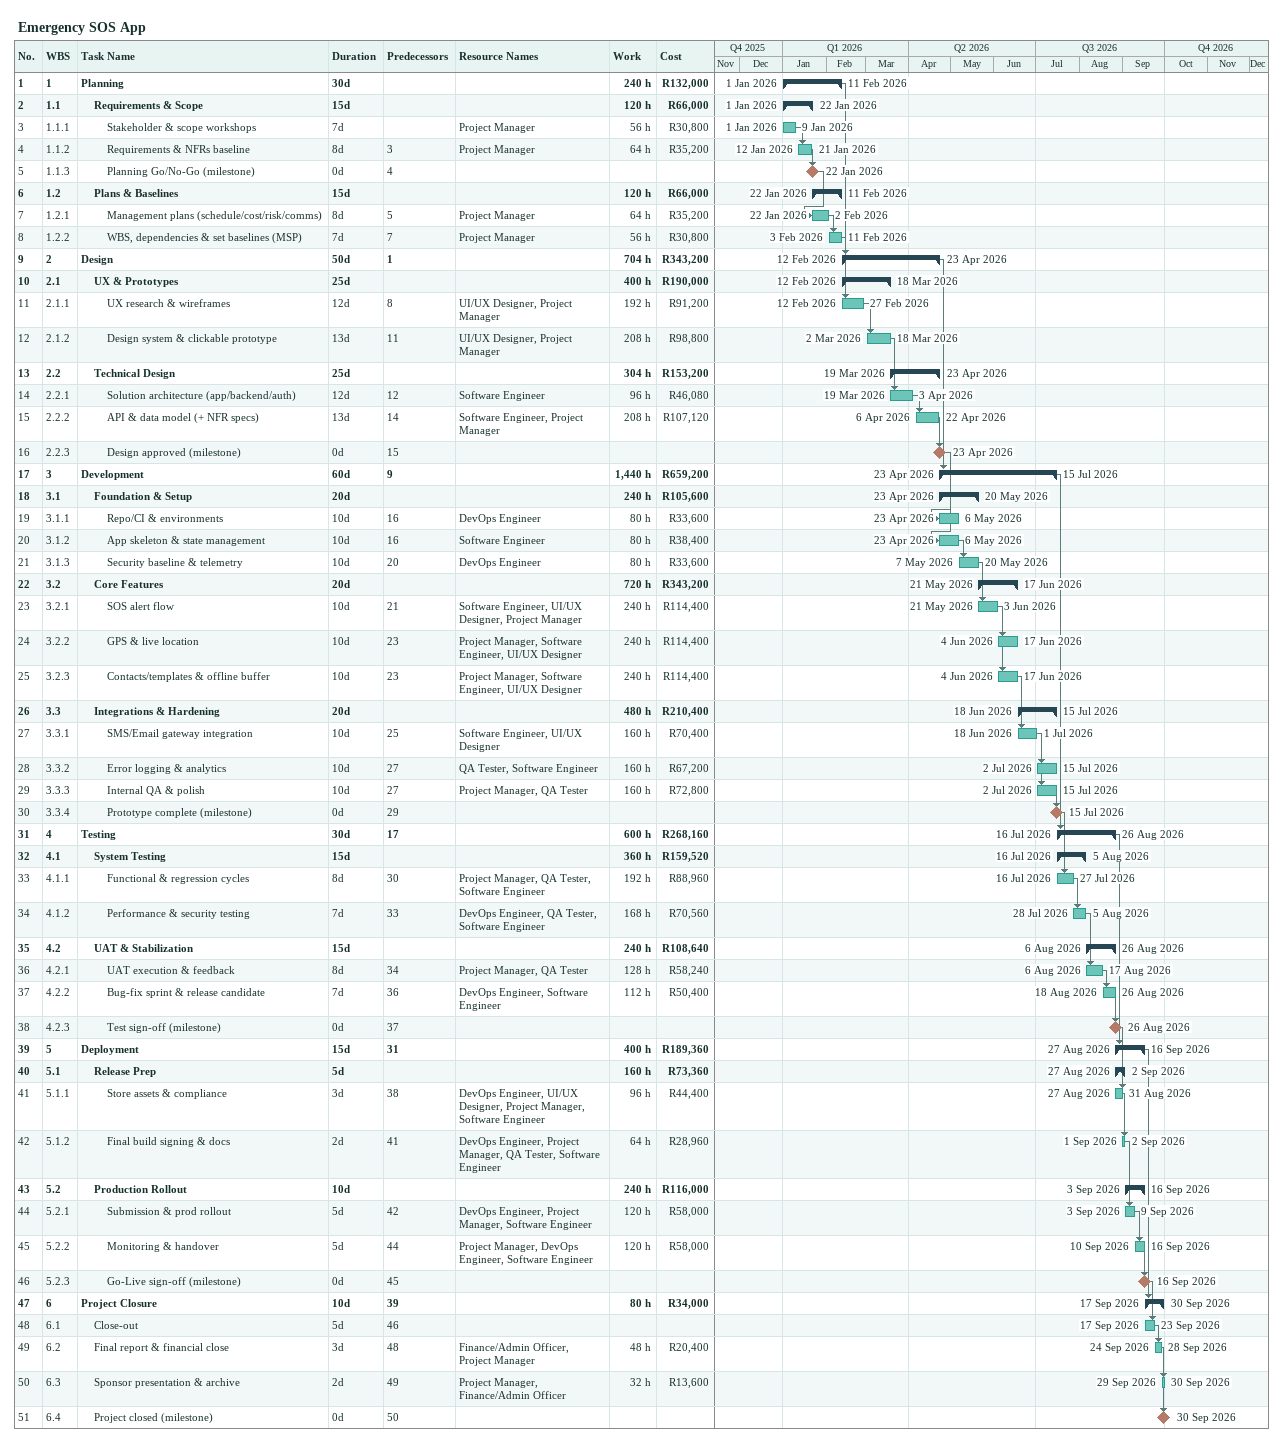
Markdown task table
Emergency SOS App

| ID | WBS | Task | Duration | Start | Finish | Predecessors | Resources | Work (h) | Cost (R) |
|---|---|---|---|---|---|---|---|---|---|
| 1 | 1 | **Planning** | 30d | 2026-01-01 | 2026-02-11 |  |  | 240 | 132000 |
| 2 | 1.1 | **Requirements & Scope** | 15d | 2026-01-01 | 2026-01-22 |  |  | 120 | 66000 |
| 3 | 1.1.1 | Stakeholder & scope workshops | 7d | 2026-01-01 | 2026-01-09 |  | Project Manager | 56 | 30800 |
| 4 | 1.1.2 | Requirements & NFRs baseline | 8d | 2026-01-12 | 2026-01-21 | 3 | Project Manager | 64 | 35200 |
| 5 | 1.1.3 | Planning Go/No-Go (milestone) | 0d | 2026-01-22 | 2026-01-22 | 4 |  |  |  |
| 6 | 1.2 | **Plans & Baselines** | 15d | 2026-01-22 | 2026-02-11 |  |  | 120 | 66000 |
| 7 | 1.2.1 | Management plans (schedule/cost/risk/comms) | 8d | 2026-01-22 | 2026-02-02 | 5 | Project Manager | 64 | 35200 |
| 8 | 1.2.2 | WBS, dependencies & set baselines (MSP) | 7d | 2026-02-03 | 2026-02-11 | 7 | Project Manager | 56 | 30800 |
| 9 | 2 | **Design** | 50d | 2026-02-12 | 2026-04-23 | 1 |  | 704 | 343200 |
| 10 | 2.1 | **UX & Prototypes** | 25d | 2026-02-12 | 2026-03-18 |  |  | 400 | 190000 |
| 11 | 2.1.1 | UX research & wireframes | 12d | 2026-02-12 | 2026-02-27 | 8 | UI/UX Designer, Project Manager | 192 | 91200 |
| 12 | 2.1.2 | Design system & clickable prototype | 13d | 2026-03-02 | 2026-03-18 | 11 | UI/UX Designer, Project Manager | 208 | 98800 |
| 13 | 2.2 | **Technical Design** | 25d | 2026-03-19 | 2026-04-23 |  |  | 304 | 153200 |
| 14 | 2.2.1 | Solution architecture (app/backend/auth) | 12d | 2026-03-19 | 2026-04-03 | 12 | Software Engineer | 96 | 46080 |
| 15 | 2.2.2 | API & data model (+ NFR specs) | 13d | 2026-04-06 | 2026-04-22 | 14 | Software Engineer, Project Manager | 208 | 107120 |
| 16 | 2.2.3 | Design approved (milestone) | 0d | 2026-04-23 | 2026-04-23 | 15 |  |  |  |
| 17 | 3 | **Development** | 60d | 2026-04-23 | 2026-07-15 | 9 |  | 1440 | 659200 |
| 18 | 3.1 | **Foundation & Setup** | 20d | 2026-04-23 | 2026-05-20 |  |  | 240 | 105600 |
| 19 | 3.1.1 | Repo/CI & environments | 10d | 2026-04-23 | 2026-05-06 | 16 | DevOps Engineer | 80 | 33600 |
| 20 | 3.1.2 | App skeleton & state management | 10d | 2026-04-23 | 2026-05-06 | 16 | Software Engineer | 80 | 38400 |
| 21 | 3.1.3 | Security baseline & telemetry | 10d | 2026-05-07 | 2026-05-20 | 20 | DevOps Engineer | 80 | 33600 |
| 22 | 3.2 | **Core Features** | 20d | 2026-05-21 | 2026-06-17 |  |  | 720 | 343200 |
| 23 | 3.2.1 | SOS alert flow | 10d | 2026-05-21 | 2026-06-03 | 21 | Software Engineer, UI/UX Designer, Project Manager | 240 | 114400 |
| 24 | 3.2.2 | GPS & live location | 10d | 2026-06-04 | 2026-06-17 | 23 | Project Manager, Software Engineer, UI/UX Designer | 240 | 114400 |
| 25 | 3.2.3 | Contacts/templates & offline buffer | 10d | 2026-06-04 | 2026-06-17 | 23 | Project Manager, Software Engineer, UI/UX Designer | 240 | 114400 |
| 26 | 3.3 | **Integrations & Hardening** | 20d | 2026-06-18 | 2026-07-15 |  |  | 480 | 210400 |
| 27 | 3.3.1 | SMS/Email gateway integration | 10d | 2026-06-18 | 2026-07-01 | 25 | Software Engineer, UI/UX Designer | 160 | 70400 |
| 28 | 3.3.2 | Error logging & analytics | 10d | 2026-07-02 | 2026-07-15 | 27 | QA Tester, Software Engineer | 160 | 67200 |
| 29 | 3.3.3 | Internal QA & polish | 10d | 2026-07-02 | 2026-07-15 | 27 | Project Manager, QA Tester | 160 | 72800 |
| 30 | 3.3.4 | Prototype complete (milestone) | 0d | 2026-07-15 | 2026-07-15 | 29 |  |  |  |
| 31 | 4 | **Testing** | 30d | 2026-07-16 | 2026-08-26 | 17 |  | 600 | 268160 |
| 32 | 4.1 | **System Testing** | 15d | 2026-07-16 | 2026-08-05 |  |  | 360 | 159520 |
| 33 | 4.1.1 | Functional & regression cycles | 8d | 2026-07-16 | 2026-07-27 | 30 | Project Manager, QA Tester, Software Engineer | 192 | 88960 |
| 34 | 4.1.2 | Performance & security testing | 7d | 2026-07-28 | 2026-08-05 | 33 | DevOps Engineer, QA Tester, Software Engineer | 168 | 70560 |
| 35 | 4.2 | **UAT & Stabilization** | 15d | 2026-08-06 | 2026-08-26 |  |  | 240 | 108640 |
| 36 | 4.2.1 | UAT execution & feedback | 8d | 2026-08-06 | 2026-08-17 | 34 | Project Manager, QA Tester | 128 | 58240 |
| 37 | 4.2.2 | Bug-fix sprint & release candidate | 7d | 2026-08-18 | 2026-08-26 | 36 | DevOps Engineer, Software Engineer | 112 | 50400 |
| 38 | 4.2.3 | Test sign-off (milestone) | 0d | 2026-08-26 | 2026-08-26 | 37 |  |  |  |
| 39 | 5 | **Deployment** | 15d | 2026-08-27 | 2026-09-16 | 31 |  | 400 | 189360 |
| 40 | 5.1 | **Release Prep** | 5d | 2026-08-27 | 2026-09-02 |  |  | 160 | 73360 |
| 41 | 5.1.1 | Store assets & compliance | 3d | 2026-08-27 | 2026-08-31 | 38 | DevOps Engineer, UI/UX Designer, Project Manager, Software Engineer | 96 | 44400 |
| 42 | 5.1.2 | Final build signing & docs | 2d | 2026-09-01 | 2026-09-02 | 41 | DevOps Engineer, Project Manager, QA Tester, Software Engineer | 64 | 28960 |
| 43 | 5.2 | **Production Rollout** | 10d | 2026-09-03 | 2026-09-16 |  |  | 240 | 116000 |
| 44 | 5.2.1 | Submission & prod rollout | 5d | 2026-09-03 | 2026-09-09 | 42 | DevOps Engineer, Project Manager, Software Engineer | 120 | 58000 |
| 45 | 5.2.2 | Monitoring & handover | 5d | 2026-09-10 | 2026-09-16 | 44 | Project Manager, DevOps Engineer, Software Engineer | 120 | 58000 |
| 46 | 5.2.3 | Go-Live sign-off (milestone) | 0d | 2026-09-16 | 2026-09-16 | 45 |  |  |  |
| 47 | 6 | **Project Closure** | 10d | 2026-09-17 | 2026-09-30 | 39 |  | 80 | 34000 |
| 48 | 6.1 | Close-out | 5d | 2026-09-17 | 2026-09-23 | 46 |  |  |  |
| 49 | 6.2 | Final report & financial close | 3d | 2026-09-24 | 2026-09-28 | 48 | Finance/Admin Officer, Project Manager | 48 | 20400 |
| 50 | 6.3 | Sponsor presentation & archive | 2d | 2026-09-29 | 2026-09-30 | 49 | Project Manager, Finance/Admin Officer | 32 | 13600 |
| 51 | 6.4 | Project closed (milestone) | 0d | 2026-09-30 | 2026-09-30 | 50 |  |  |  |
